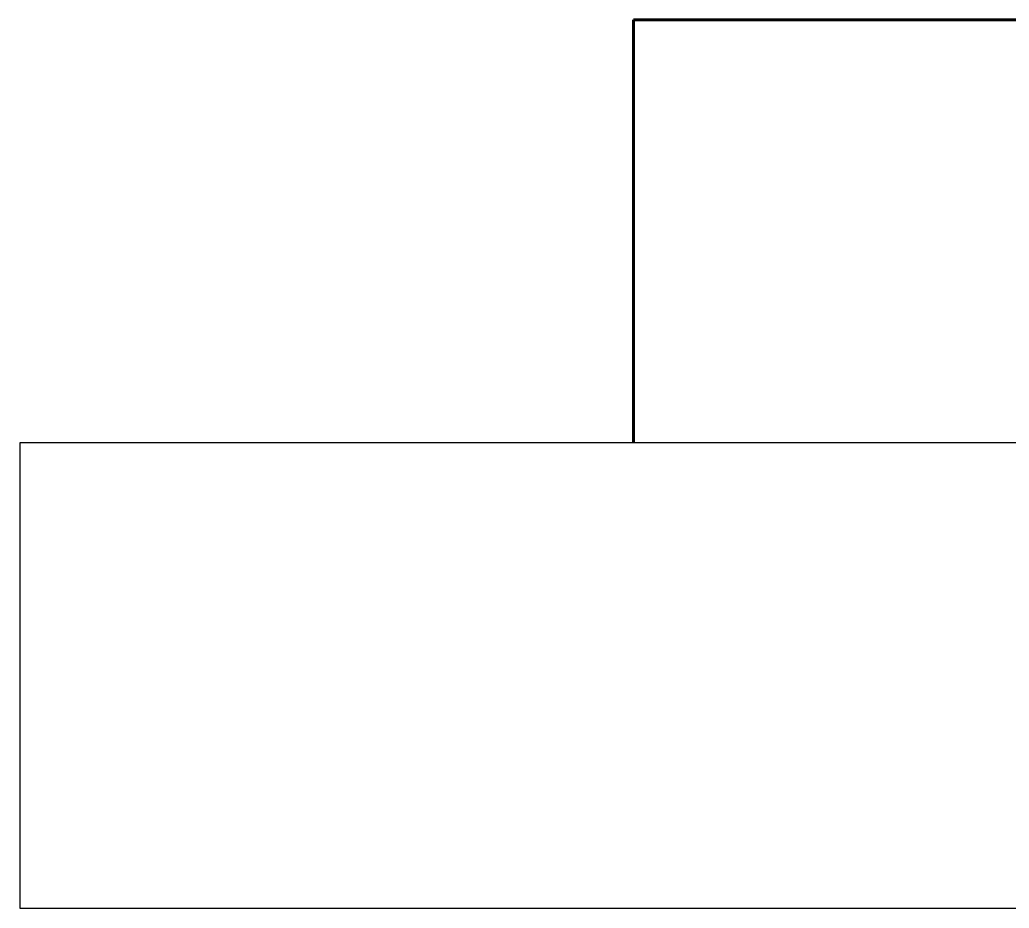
# Model space of a CAD drawing. Header units: millimetres. Extents: x 13669 to 217197, y -88248 to 24578.
# Drawn here: x 59351 to 61691, y 13175 to 15275 of the extents above; entities that cross this region are included whole.
import ezdxf

# ---------------------------------------------------------------- set-up
doc = ezdxf.new("R2010")
doc.units = ezdxf.units.MM
doc.layers.add('CHAPA PISO', color=3, linetype='Continuous')
doc.layers.add('TITULOS', color=6, linetype='Continuous', lineweight=60)

msp = doc.modelspace()

# ---------------------------------------------------------------- linework, layer by layer
at = {"layer": 'CHAPA PISO'}
for p, q in [((63709.7256931, 14274.9274861), (59350.7256931, 14274.9274861)), ((59350.7256931, 14274.9274861), (59350.7256931, 13174.9274861)), ((64859.7256931, 14274.9274861), (60509.7256931, 14274.9274861)), ((59350.7256931, 13174.9274861), (60509.7256931, 13174.9274861)), ((60509.7256931, 13174.9274861), (64859.7256931, 13174.9274861))]:
    msp.add_line(p, q, dxfattribs=at)
at = {"layer": 'TITULOS'}
for p in [(60802.7256928, 14274.9274861), (63302.7256928, 15274.9274861)]:
    msp.add_line(p, (60802.7256928, 15274.9274861), dxfattribs=at)

doc.saveas('drawing.dxf')
